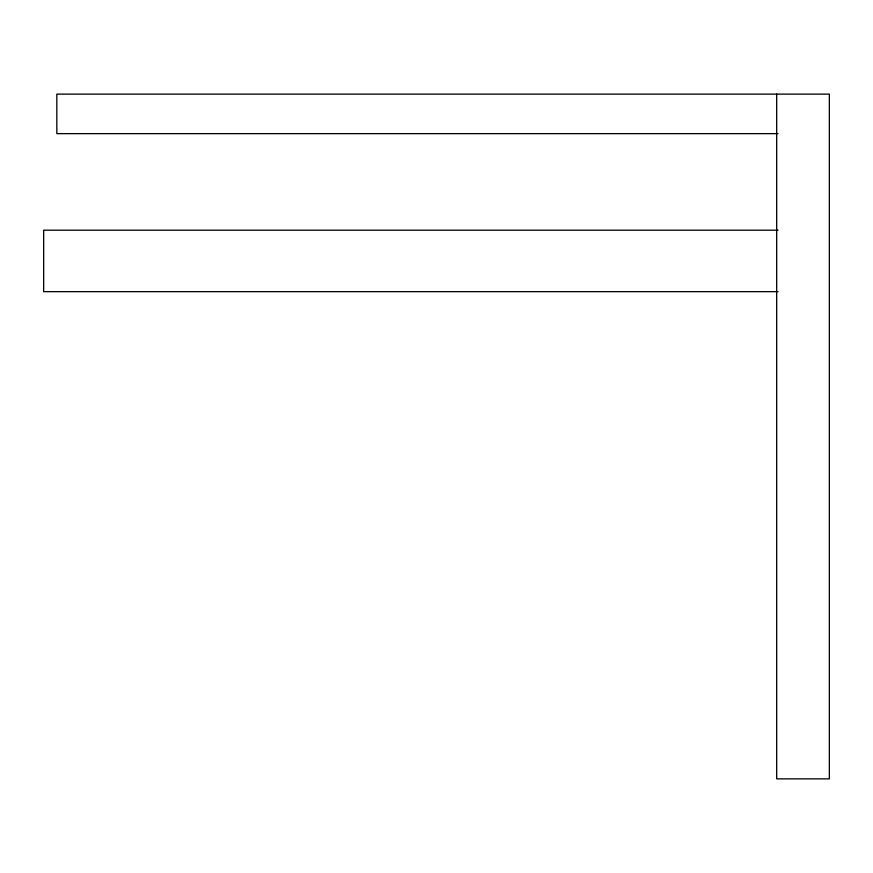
<?xml version="1.0" encoding="UTF-8"?>
<svg xmlns="http://www.w3.org/2000/svg" width="873" height="873" viewBox="0 0 873 873"><rect width="100%" height="100%" fill="white"/><g stroke="black" fill="none" stroke-linecap="round" stroke-linejoin="round"><path stroke-width="1.31" d="M778.007 133.634L56.821 133.634L56.821 94.131L829.35 94.131L829.35 778.869L776.675 778.869L776.675 94.131M778.029 230.199L43.65 230.199L43.65 291.647L778.029 291.647"/></g></svg>
